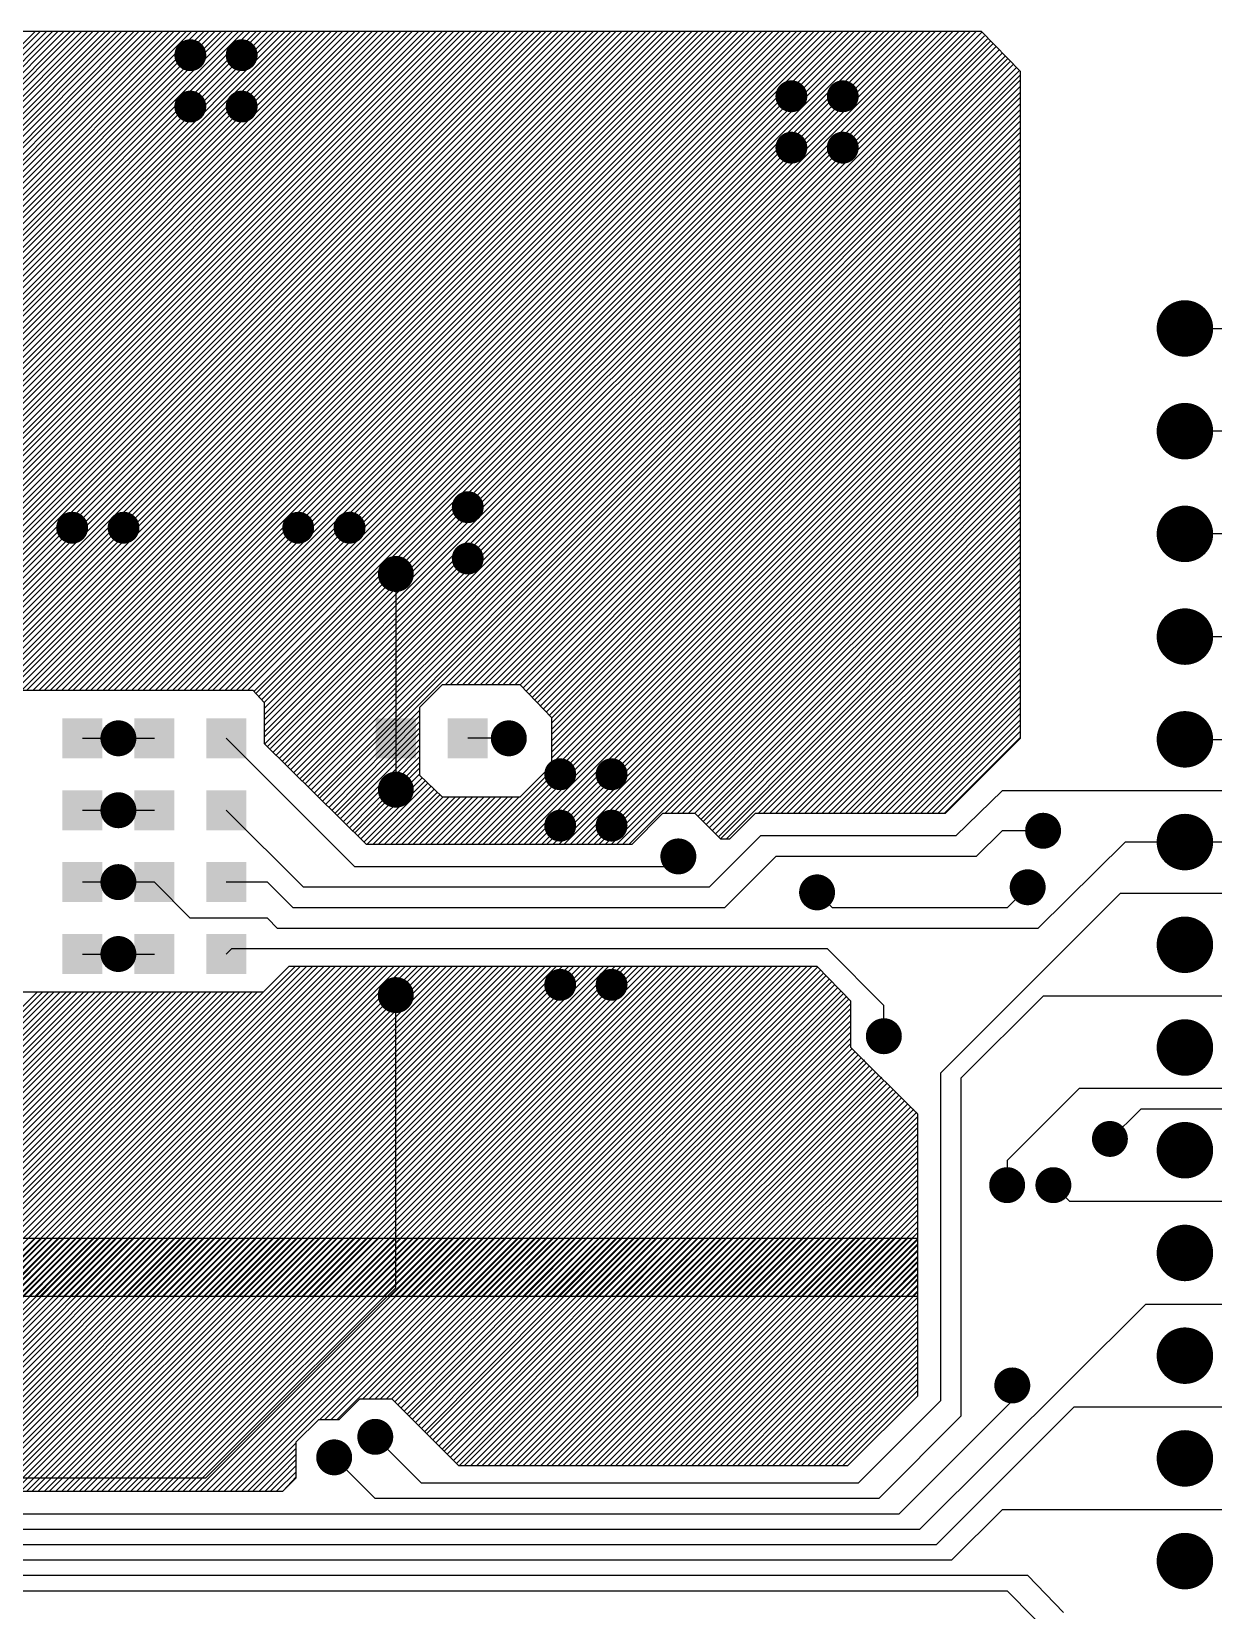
# Model space of a CAD drawing. Extents: x 295 to 953, y 10 to 290.
# Drawn here: x 800.1 to 848.3, y 180.2 to 244.6 of the extents above; entities that cross this region are included whole.
import ezdxf

# ---------------------------------------------------------------- set-up
doc = ezdxf.new("R2010")
doc.units = 0
doc.header["$LTSCALE"] = 5
doc.header["$MEASUREMENT"] = 0
doc.layers.get('0').update_dxf_attribs({"linetype": 'CONTINUOUS', "lineweight": 25})
doc.layers.add('ART01_PHO', color=7, linetype='CONTINUOUS')

msp = doc.modelspace()

# ---------------------------------------------------------------- linework, layer by layer
for points, const_width in [([(806.276, 243.629, 1), (806.926, 243.629, 1)], 0.65), ([(808.372, 243.629, 1), (809.021, 243.629, 1)], 0.65), ([(830.793, 241.953, 1), (831.443, 241.953, 1)], 0.65), ([(832.889, 241.953, 1), (833.539, 241.953, 1)], 0.65), ([(806.276, 241.534, 1), (806.926, 241.534, 1)], 0.65), ([(808.372, 241.534, 1), (809.021, 241.534, 1)], 0.65), ([(830.793, 239.857, 1), (831.443, 239.857, 1)], 0.65), ([(832.889, 239.857, 1), (833.539, 239.857, 1)], 0.65), ([(846.594, 232.481, 1), (847.746, 232.481, 1)], 1.153), ([(846.594, 228.29, 1), (847.746, 228.29, 1)], 1.153), ([(817.592, 225.189, 1), (818.241, 225.189, 1)], 0.65), ([(801.456, 224.351, 1), (802.106, 224.351, 1)], 0.65), ([(803.552, 224.351, 1), (804.202, 224.351, 1)], 0.65), ([(810.677, 224.351, 1), (811.326, 224.351, 1)], 0.65), ([(812.772, 224.351, 1), (813.422, 224.351, 1)], 0.65), ([(846.594, 224.099, 1), (847.746, 224.099, 1)], 1.153), ([(817.592, 223.093, 1), (818.241, 223.093, 1)], 0.65), ([(814.616, 222.465, 1), (815.35, 222.465, 1)], 0.733), ([(846.594, 219.908, 1), (847.746, 219.908, 1)], 1.153), ([(803.3, 215.759, 1), (804.034, 215.759, 1)], 0.733), ([(819.226, 215.759, 1), (819.96, 215.759, 1)], 0.733), ([(846.594, 215.717, 1), (847.746, 215.717, 1)], 1.153), ([(821.364, 214.292, 1), (822.013, 214.292, 1)], 0.65), ([(823.459, 214.292, 1), (824.109, 214.292, 1)], 0.65), ([(814.616, 213.664, 1), (815.35, 213.664, 1)], 0.733), ([(803.3, 212.825, 1), (804.034, 212.825, 1)], 0.733), ([(821.364, 212.197, 1), (822.013, 212.197, 1)], 0.65), ([(823.459, 212.197, 1), (824.109, 212.197, 1)], 0.65), ([(841.019, 211.987, 1), (841.753, 211.987, 1)], 0.733), ([(846.594, 211.526, 1), (847.746, 211.526, 1)], 1.153), ([(826.141, 210.94, 1), (826.875, 210.94, 1)], 0.733), ([(803.3, 209.892, 1), (804.034, 209.892, 1)], 0.733), ([(831.799, 209.473, 1), (832.533, 209.473, 1)], 0.733), ([(840.391, 209.682, 1), (841.124, 209.682, 1)], 0.733), ([(846.594, 207.335, 1), (847.746, 207.335, 1)], 1.153), ([(803.3, 206.958, 1), (804.034, 206.958, 1)], 0.733), ([(821.364, 205.701, 1), (822.013, 205.701, 1)], 0.65), ([(823.459, 205.701, 1), (824.109, 205.701, 1)], 0.65), ([(814.616, 205.282, 1), (815.35, 205.282, 1)], 0.733), ([(834.523, 203.605, 1), (835.257, 203.605, 1)], 0.733), ([(846.594, 203.144, 1), (847.746, 203.144, 1)], 1.153), ([(843.744, 199.414, 1), (844.477, 199.414, 1)], 0.733), ([(846.594, 198.953, 1), (847.746, 198.953, 1)], 1.153), ([(839.553, 197.528, 1), (840.286, 197.528, 1)], 0.733), ([(841.439, 197.528, 1), (842.172, 197.528, 1)], 0.733), ([(846.594, 194.762, 1), (847.746, 194.762, 1)], 1.153), ([(846.594, 190.571, 1), (847.746, 190.571, 1)], 1.153), ([(839.762, 189.356, 1), (840.496, 189.356, 1)], 0.733), ([(813.778, 187.26, 1), (814.511, 187.26, 1)], 0.733), ([(846.594, 186.38, 1), (847.746, 186.38, 1)], 1.153), ([(812.102, 186.422, 1), (812.835, 186.422, 1)], 0.733), ([(846.594, 182.189, 1), (847.746, 182.189, 1)], 1.153)]:
    msp.add_lwpolyline(points, format="xyb", close=True, dxfattribs=dict(const_width=const_width))
for points in [[(803.018, 216.576), (803.018, 214.942), (801.383, 216.576), (801.383, 214.942)], [(805.951, 216.576), (805.951, 214.942), (804.317, 216.576), (804.317, 214.942)], [(808.885, 216.576), (808.885, 214.942), (807.251, 216.576), (807.251, 214.942)], [(815.8, 216.576), (815.8, 214.942), (814.166, 216.576), (814.166, 214.942)], [(818.734, 216.576), (818.734, 214.942), (817.099, 216.576), (817.099, 214.942)], [(803.018, 213.643), (803.018, 212.008), (801.383, 213.643), (801.383, 212.008)], [(805.951, 213.643), (805.951, 212.008), (804.317, 213.643), (804.317, 212.008)], [(808.885, 213.643), (808.885, 212.008), (807.251, 213.643), (807.251, 212.008)], [(803.018, 210.709), (803.018, 209.075), (801.383, 210.709), (801.383, 209.075)], [(805.951, 210.709), (805.951, 209.075), (804.317, 210.709), (804.317, 209.075)], [(808.885, 210.709), (808.885, 209.075), (807.251, 210.709), (807.251, 209.075)], [(803.018, 207.775), (803.018, 206.141), (801.383, 207.775), (801.383, 206.141)], [(805.951, 207.775), (805.951, 206.141), (804.317, 207.775), (804.317, 206.141)], [(808.885, 207.775), (808.885, 206.141), (807.251, 207.775), (807.251, 206.141)]]:
    msp.add_solid(points)
at = {"layer": 'ART01_PHO', "color": 7}
for p, q in [((838.872, 244.593), (701.072, 244.593)), ((782.838, 227.159), (800.272, 244.593)), ((783.047, 227.159), (800.482, 244.593)), ((783.299, 227.159), (800.734, 244.593)), ((783.55, 227.159), (800.985, 244.593)), ((783.76, 227.159), (801.195, 244.593)), ((784.011, 227.159), (801.446, 244.593)), ((784.263, 227.159), (801.697, 244.593)), ((784.472, 227.159), (801.907, 244.593)), ((784.724, 227.159), (802.158, 244.593)), ((784.975, 227.159), (802.41, 244.593)), ((785.101, 227.075), (802.619, 244.593)), ((785.101, 226.823), (802.871, 244.593)), ((785.101, 226.614), (803.122, 244.593)), ((785.101, 226.362), (803.332, 244.593)), ((785.101, 226.111), (803.583, 244.593)), ((785.101, 225.901), (803.793, 244.593)), ((785.101, 225.65), (804.044, 244.593)), ((785.101, 225.399), (804.296, 244.593)), ((785.101, 225.189), (804.505, 244.593)), ((785.101, 224.937), (804.757, 244.593)), ((785.101, 224.686), (805.008, 244.593)), ((785.101, 224.476), (805.218, 244.593)), ((785.101, 224.225), (805.469, 244.593)), ((785.101, 223.974), (805.721, 244.593)), ((785.101, 223.764), (805.93, 244.593)), ((785.101, 223.513), (806.182, 244.593)), ((785.101, 223.261), (806.433, 244.593)), ((785.101, 223.052), (806.643, 244.593)), ((785.101, 222.8), (806.894, 244.593)), ((785.101, 222.549), (807.146, 244.593)), ((785.101, 222.339), (807.355, 244.593)), ((785.101, 222.088), (807.607, 244.593)), ((785.101, 221.836), (807.858, 244.593)), ((785.101, 221.627), (808.068, 244.593)), ((785.101, 221.375), (808.319, 244.593)), ((785.101, 221.124), (808.571, 244.593)), ((785.101, 220.914), (808.78, 244.593)), ((785.101, 220.663), (809.032, 244.593)), ((785.101, 220.453), (809.283, 244.593)), ((785.101, 220.202), (809.493, 244.593)), ((785.101, 219.95), (809.744, 244.593)), ((785.101, 219.741), (809.996, 244.593)), ((785.101, 219.489), (810.205, 244.593)), ((785.101, 219.238), (810.457, 244.593)), ((785.101, 219.028), (810.708, 244.593)), ((785.101, 218.777), (810.918, 244.593)), ((785.101, 218.525), (811.169, 244.593)), ((785.101, 218.316), (811.379, 244.593)), ((785.101, 218.064), (811.63, 244.593)), ((785.101, 217.813), (811.882, 244.593)), ((785.101, 217.603), (812.091, 244.593)), ((785.101, 217.352), (812.343, 244.593)), ((785.101, 217.1), (812.594, 244.593)), ((785.101, 216.891), (812.804, 244.593)), ((785.101, 216.639), (813.055, 244.593)), ((785.101, 216.388), (813.307, 244.593)), ((785.101, 216.178), (813.516, 244.593)), ((785.101, 215.927), (813.768, 244.593)), ((785.269, 215.843), (814.019, 244.593)), ((785.478, 215.843), (814.229, 244.593)), ((785.73, 215.843), (814.48, 244.593)), ((785.981, 215.843), (814.731, 244.593)), ((786.191, 215.843), (814.941, 244.593)), ((786.442, 215.843), (815.192, 244.593)), ((786.694, 215.843), (815.444, 244.593)), ((786.903, 215.843), (815.653, 244.593)), ((787.155, 215.843), (815.905, 244.593)), ((787.406, 215.843), (816.156, 244.593)), ((787.616, 215.843), (816.366, 244.593)), ((787.867, 215.843), (816.617, 244.593)), ((788.119, 215.843), (816.869, 244.593)), ((788.328, 215.843), (817.078, 244.593)), ((788.58, 215.843), (817.33, 244.593)), ((788.831, 215.843), (817.581, 244.593)), ((789.041, 215.843), (817.791, 244.593)), ((789.292, 215.843), (818.042, 244.593)), ((789.544, 215.843), (818.294, 244.593)), ((789.753, 215.843), (818.503, 244.593)), ((790.005, 215.843), (818.755, 244.593)), ((790.256, 215.843), (819.006, 244.593)), ((790.466, 215.843), (819.216, 244.593)), ((790.717, 215.843), (819.467, 244.593)), ((790.927, 215.843), (819.677, 244.593)), ((791.178, 215.843), (819.928, 244.593)), ((791.429, 215.843), (820.18, 244.593)), ((791.639, 215.843), (820.389, 244.593)), ((791.89, 215.843), (820.641, 244.593)), ((792.142, 215.843), (820.892, 244.593)), ((792.352, 215.843), (821.102, 244.593)), ((792.603, 215.843), (821.353, 244.593)), ((792.854, 215.843), (821.605, 244.593)), ((793.064, 215.843), (821.814, 244.593)), ((793.315, 215.843), (822.066, 244.593)), ((793.567, 215.843), (822.317, 244.593)), ((793.776, 215.843), (822.527, 244.593)), ((794.028, 215.843), (822.778, 244.593)), ((794.279, 215.843), (823.03, 244.593)), ((794.489, 215.843), (823.239, 244.593)), ((794.74, 215.843), (823.491, 244.593)), ((794.992, 215.843), (823.742, 244.593)), ((795.201, 215.843), (823.952, 244.593)), ((795.453, 215.843), (824.203, 244.593)), ((795.704, 215.843), (824.455, 244.593)), ((795.914, 215.843), (824.664, 244.593)), ((798.051, 217.729), (824.916, 244.593)), ((798.303, 217.729), (825.167, 244.593)), ((798.512, 217.729), (825.377, 244.593)), ((798.764, 217.729), (825.628, 244.593)), ((799.015, 217.729), (825.88, 244.593)), ((799.225, 217.729), (826.089, 244.593)), ((799.476, 217.729), (826.341, 244.593)), ((799.728, 217.729), (826.592, 244.593)), ((799.937, 217.729), (826.802, 244.593)), ((800.189, 217.729), (827.053, 244.593)), ((800.44, 217.729), (827.304, 244.593)), ((800.65, 217.729), (827.514, 244.593)), ((800.901, 217.729), (827.765, 244.593)), ((801.111, 217.729), (827.975, 244.593)), ((801.362, 217.729), (828.226, 244.593)), ((801.614, 217.729), (828.478, 244.593)), ((801.823, 217.729), (828.687, 244.593)), ((802.075, 217.729), (828.939, 244.593)), ((802.326, 217.729), (829.19, 244.593)), ((802.536, 217.729), (829.4, 244.593)), ((802.787, 217.729), (829.651, 244.593)), ((803.039, 217.729), (829.903, 244.593)), ((803.248, 217.729), (830.112, 244.593)), ((803.5, 217.729), (830.364, 244.593)), ((803.751, 217.729), (830.615, 244.593)), ((803.961, 217.729), (830.825, 244.593)), ((804.212, 217.729), (831.076, 244.593)), ((804.463, 217.729), (831.328, 244.593)), ((804.673, 217.729), (831.537, 244.593)), ((804.925, 217.729), (831.789, 244.593)), ((805.176, 217.729), (832.04, 244.593)), ((805.386, 217.729), (832.25, 244.593)), ((805.637, 217.729), (832.501, 244.593)), ((805.888, 217.729), (832.753, 244.593)), ((806.098, 217.729), (832.962, 244.593)), ((806.349, 217.729), (833.214, 244.593)), ((806.601, 217.729), (833.465, 244.593)), ((806.81, 217.729), (833.675, 244.593)), ((807.062, 217.729), (833.926, 244.593)), ((807.313, 217.729), (834.178, 244.593)), ((807.523, 217.729), (834.387, 244.593)), ((807.774, 217.729), (834.639, 244.593)), ((808.026, 217.729), (834.89, 244.593)), ((808.235, 217.729), (835.1, 244.593)), ((808.487, 217.729), (835.351, 244.593)), ((808.696, 217.729), (835.561, 244.593)), ((808.948, 217.729), (835.812, 244.593)), ((809.199, 217.687), (836.064, 244.593)), ((809.283, 217.603), (836.273, 244.593)), ((809.409, 217.478), (836.525, 244.593)), ((809.535, 217.352), (836.776, 244.593)), ((809.618, 217.226), (836.986, 244.593)), ((809.618, 216.975), (837.237, 244.593)), ((809.618, 216.723), (837.489, 244.593)), ((809.618, 216.514), (837.698, 244.593)), ((809.618, 216.262), (837.95, 244.593)), ((809.618, 216.011), (838.201, 244.593)), ((809.618, 215.801), (838.411, 244.593)), ((809.66, 215.55), (838.662, 244.593)), ((809.744, 215.424), (838.872, 244.551)), ((809.87, 215.34), (838.997, 244.426)), ((809.996, 215.214), (839.123, 244.3)), ((810.121, 215.089), (839.249, 244.216)), ((840.464, 242.959), (838.872, 244.593)), ((810.247, 214.963), (839.333, 244.09)), ((810.373, 214.837), (839.458, 243.965)), ((810.457, 214.711), (839.584, 243.839)), ((810.582, 214.628), (839.71, 243.713)), ((810.708, 214.502), (839.836, 243.587)), ((810.834, 214.376), (839.961, 243.504)), ((810.96, 214.25), (840.045, 243.378)), ((811.085, 214.125), (840.171, 243.252)), ((811.169, 213.999), (840.297, 243.126)), ((811.295, 213.915), (840.422, 243.001)), ((840.464, 215.759), (840.464, 242.959)), ((811.421, 213.789), (840.464, 242.833)), ((811.546, 213.664), (840.464, 242.624)), ((811.672, 213.538), (840.464, 242.372)), ((811.798, 213.412), (840.464, 242.121)), ((811.882, 213.328), (840.464, 241.911)), ((812.007, 213.203), (840.464, 241.66)), ((816.995, 217.939), (840.464, 241.408)), ((817.204, 217.939), (840.464, 241.199)), ((817.456, 217.939), (840.464, 240.947)), ((817.707, 217.939), (840.464, 240.696)), ((817.917, 217.939), (840.464, 240.486)), ((818.168, 217.939), (840.464, 240.235)), ((818.42, 217.939), (840.464, 239.983)), ((818.629, 217.939), (840.464, 239.774)), ((818.881, 217.939), (840.464, 239.522)), ((819.132, 217.939), (840.464, 239.271)), ((819.342, 217.939), (840.464, 239.061)), ((819.593, 217.939), (840.464, 238.81)), ((819.844, 217.939), (840.464, 238.558)), ((820.054, 217.939), (840.464, 238.349)), ((820.18, 217.813), (840.464, 238.097)), ((820.305, 217.687), (840.464, 237.846)), ((820.431, 217.561), (840.464, 237.636)), ((820.557, 217.436), (840.464, 237.385)), ((820.641, 217.31), (840.464, 237.133)), ((820.766, 217.226), (840.464, 236.924)), ((820.892, 217.1), (840.464, 236.672)), ((821.018, 216.975), (840.464, 236.421)), ((821.144, 216.849), (840.464, 236.211)), ((821.269, 216.723), (840.464, 235.96)), ((821.353, 216.597), (840.464, 235.75)), ((821.353, 216.388), (840.464, 235.499)), ((821.353, 216.136), (840.464, 235.247)), ((821.353, 215.927), (840.464, 235.038)), ((821.353, 215.675), (840.464, 234.786)), ((821.353, 215.424), (840.464, 234.535)), ((821.353, 215.214), (840.464, 234.325)), ((821.353, 214.963), (840.464, 234.074)), ((818.336, 211.442), (840.464, 233.613)), ((818.545, 211.442), (840.464, 233.361)), ((821.353, 214.711), (840.464, 233.822)), ((818.797, 211.442), (840.464, 233.11)), ((819.006, 211.442), (840.464, 232.9)), ((819.258, 211.442), (840.464, 232.649)), ((819.509, 211.442), (840.464, 232.397)), ((819.719, 211.442), (840.464, 232.188)), ((819.97, 211.442), (840.464, 231.936)), ((847.17, 232.481), (851.361, 232.481)), ((820.222, 211.442), (840.464, 231.685)), ((820.431, 211.442), (840.464, 231.475)), ((820.683, 211.442), (840.464, 231.224)), ((820.934, 211.442), (840.464, 230.973)), ((821.144, 211.442), (840.464, 230.763)), ((821.395, 211.442), (840.464, 230.512)), ((821.647, 211.442), (840.464, 230.26)), ((821.856, 211.442), (840.464, 230.051)), ((822.108, 211.442), (840.464, 229.799)), ((822.359, 211.442), (840.464, 229.548)), ((822.569, 211.442), (840.464, 229.338)), ((822.82, 211.442), (840.464, 229.087)), ((823.072, 211.442), (840.464, 228.835)), ((823.281, 211.442), (840.464, 228.626)), ((823.533, 211.442), (840.464, 228.374)), ((823.784, 211.442), (840.464, 228.123)), ((851.361, 228.29), (847.17, 228.29)), ((823.994, 211.442), (840.464, 227.913)), ((824.245, 211.442), (840.464, 227.662)), ((824.496, 211.442), (840.464, 227.452)), ((825.963, 212.7), (840.464, 227.201)), ((826.215, 212.7), (840.464, 226.949)), ((826.466, 212.7), (840.464, 226.74)), ((826.676, 212.7), (840.464, 226.488)), ((826.927, 212.7), (840.464, 226.237)), ((827.179, 212.7), (840.464, 226.027)), ((827.304, 212.574), (840.464, 225.776)), ((827.43, 212.448), (840.464, 225.524)), ((827.514, 212.364), (840.464, 225.315)), ((827.64, 212.239), (840.464, 225.063)), ((827.765, 212.113), (840.464, 224.812)), ((827.891, 211.987), (840.464, 224.602)), ((828.017, 211.862), (840.464, 224.351)), ((828.143, 211.736), (840.464, 224.099)), ((828.226, 211.652), (840.464, 223.89)), ((828.478, 211.652), (840.464, 223.638)), ((851.361, 224.099), (847.17, 224.099)), ((829.777, 212.7), (840.464, 223.387)), ((829.987, 212.7), (840.464, 223.177)), ((830.238, 212.7), (840.464, 222.926)), ((814.983, 222.465), (814.983, 215.759)), ((830.49, 212.7), (840.464, 222.674)), ((830.699, 212.7), (840.464, 222.465)), ((830.951, 212.7), (840.464, 222.213)), ((831.202, 212.7), (840.464, 221.962)), ((831.412, 212.7), (840.464, 221.752)), ((831.663, 212.7), (840.464, 221.501)), ((831.915, 212.7), (840.464, 221.249)), ((832.124, 212.7), (840.464, 221.04)), ((832.376, 212.7), (840.464, 220.788)), ((832.627, 212.7), (840.464, 220.537)), ((832.837, 212.7), (840.464, 220.327)), ((833.088, 212.7), (840.464, 220.076)), ((833.339, 212.7), (840.464, 219.866)), ((847.17, 219.908), (851.361, 219.908)), ((833.549, 212.7), (840.464, 219.615)), ((833.8, 212.7), (840.464, 219.363)), ((834.052, 212.7), (840.464, 219.154)), ((834.262, 212.7), (840.464, 218.902)), ((834.513, 212.7), (840.464, 218.651)), ((834.764, 212.7), (840.464, 218.441)), ((798.009, 217.729), (809.157, 217.729)), ((809.157, 217.729), (809.618, 217.226)), ((816.869, 217.939), (815.947, 217.017)), ((820.054, 217.939), (816.869, 217.939)), ((821.353, 216.597), (820.054, 217.939)), ((834.974, 212.7), (840.464, 218.19)), ((835.225, 212.7), (840.464, 217.939)), ((835.477, 212.7), (840.464, 217.729)), ((809.618, 217.226), (809.618, 215.55)), ((835.686, 212.7), (840.464, 217.478)), ((835.938, 212.7), (840.464, 217.226)), ((812.133, 213.077), (815.947, 216.891)), ((812.259, 212.951), (815.947, 216.681)), ((815.947, 217.017), (815.947, 214.25)), ((821.353, 214.67), (821.353, 216.597)), ((836.147, 212.7), (840.464, 217.017)), ((836.399, 212.7), (840.464, 216.765)), ((836.65, 212.7), (840.464, 216.514)), ((812.384, 212.825), (815.947, 216.43)), ((812.51, 212.7), (815.947, 216.178)), ((812.594, 212.616), (815.947, 215.969)), ((836.86, 212.7), (840.464, 216.304)), ((837.111, 212.7), (840.464, 216.053)), ((837.363, 212.7), (840.464, 215.801)), ((802.2, 215.759), (805.134, 215.759)), ((813.307, 210.52), (808.068, 215.759)), ((809.618, 215.55), (813.768, 211.442)), ((812.72, 212.49), (815.947, 215.717)), ((812.845, 212.364), (815.947, 215.466)), ((812.971, 212.239), (815.947, 215.256)), ((814.983, 215.759), (814.983, 213.664)), ((819.593, 215.759), (817.917, 215.759)), ((837.405, 212.7), (840.464, 215.759)), ((847.17, 215.717), (851.361, 215.717)), ((813.097, 212.113), (815.947, 215.005)), ((813.223, 211.987), (815.947, 214.753)), ((813.307, 211.903), (815.947, 214.544)), ((820.054, 213.37), (821.353, 214.67)), ((813.432, 211.778), (815.947, 214.292)), ((813.558, 211.652), (816.073, 214.167)), ((813.684, 211.526), (816.198, 214.041)), ((813.809, 211.442), (816.282, 213.915)), ((815.947, 214.25), (816.869, 213.37)), ((814.061, 211.442), (816.408, 213.789)), ((814.27, 211.442), (816.534, 213.664)), ((814.522, 211.442), (816.659, 213.538)), ((814.773, 211.442), (816.785, 213.454)), ((814.983, 211.442), (816.911, 213.37)), ((815.234, 211.442), (817.162, 213.37)), ((815.486, 211.442), (817.414, 213.37)), ((815.695, 211.442), (817.623, 213.37)), ((815.947, 211.442), (817.875, 213.37)), ((816.198, 211.442), (818.126, 213.37)), ((816.408, 211.442), (818.336, 213.37)), ((816.659, 211.442), (818.587, 213.37)), ((816.869, 213.37), (820.054, 213.37)), ((816.911, 211.442), (818.839, 213.37)), ((817.12, 211.442), (819.048, 213.37)), ((817.372, 211.442), (819.3, 213.37)), ((817.623, 211.442), (819.551, 213.37)), ((817.833, 211.442), (819.761, 213.37)), ((818.084, 211.442), (820.012, 213.37)), ((839.71, 213.622), (837.824, 211.778)), ((857.647, 213.622), (839.71, 213.622)), ((802.2, 212.825), (805.134, 212.825)), ((811.211, 209.682), (808.068, 212.825)), ((824.622, 211.442), (825.88, 212.7)), ((825.88, 212.7), (827.179, 212.7)), ((827.179, 212.7), (828.226, 211.652)), ((828.604, 211.652), (829.651, 212.7)), ((829.651, 212.7), (837.405, 212.7)), ((839.71, 211.987), (838.662, 210.94)), ((841.386, 211.987), (839.71, 211.987)), ((813.768, 211.442), (824.622, 211.442)), ((829.861, 211.778), (827.765, 209.682)), ((828.226, 211.652), (828.604, 211.652)), ((837.824, 211.778), (829.861, 211.778)), ((844.739, 211.526), (841.177, 208.006)), ((847.17, 211.526), (844.739, 211.526)), ((851.361, 211.526), (847.17, 211.526)), ((826.508, 210.94), (826.089, 210.52)), ((830.49, 210.94), (828.394, 208.844)), ((838.662, 210.94), (830.49, 210.94)), ((826.089, 210.52), (813.307, 210.52)), ((805.134, 209.892), (802.2, 209.892)), ((806.601, 208.425), (805.134, 209.892)), ((809.744, 209.892), (808.068, 209.892)), ((810.792, 208.844), (809.744, 209.892)), ((827.765, 209.682), (811.211, 209.682)), ((832.795, 208.844), (832.166, 209.473)), ((844.529, 209.431), (837.195, 202.097)), ((840.758, 209.682), (839.919, 208.844)), ((853.456, 209.431), (844.529, 209.431)), ((828.394, 208.844), (810.792, 208.844)), ((839.919, 208.844), (832.795, 208.844)), ((809.744, 208.425), (806.601, 208.425)), ((810.163, 208.006), (809.744, 208.425)), ((841.177, 208.006), (810.163, 208.006)), ((802.2, 206.958), (805.134, 206.958)), ((808.277, 207.168), (808.068, 206.958)), ((832.585, 207.168), (808.277, 207.168)), ((834.89, 204.863), (832.585, 207.168)), ((797.423, 193.002), (810.876, 206.455)), ((797.632, 193.002), (811.085, 206.455)), ((797.884, 193.002), (811.337, 206.455)), ((798.135, 193.002), (811.588, 206.455)), ((798.345, 193.002), (811.798, 206.455)), ((798.596, 193.002), (812.049, 206.455)), ((798.848, 193.002), (812.301, 206.455)), ((799.057, 193.002), (812.51, 206.455)), ((799.309, 193.002), (812.762, 206.455)), ((799.56, 193.002), (813.013, 206.455)), ((799.77, 193.002), (813.223, 206.455)), ((800.021, 193.002), (813.474, 206.455)), ((800.272, 193.002), (813.726, 206.455)), ((800.482, 193.002), (813.935, 206.455)), ((800.734, 193.002), (814.187, 206.455)), ((800.985, 193.002), (814.438, 206.455)), ((801.195, 193.002), (814.648, 206.455)), ((801.446, 193.002), (814.899, 206.455)), ((801.697, 193.002), (815.151, 206.455)), ((801.907, 193.002), (815.36, 206.455)), ((802.158, 193.002), (815.612, 206.455)), ((802.41, 193.002), (815.863, 206.455)), ((802.619, 193.002), (816.073, 206.455)), ((802.871, 193.002), (816.324, 206.455)), ((803.122, 193.002), (816.575, 206.455)), ((803.332, 193.002), (816.785, 206.455)), ((803.583, 193.002), (817.036, 206.455)), ((803.835, 193.002), (817.288, 206.455)), ((804.044, 193.002), (817.498, 206.455)), ((804.296, 193.002), (817.749, 206.455)), ((804.505, 193.002), (817.959, 206.455)), ((804.757, 193.002), (818.21, 206.455)), ((805.008, 193.002), (818.461, 206.455)), ((805.218, 193.002), (818.671, 206.455)), ((805.469, 193.002), (818.922, 206.455)), ((805.721, 193.002), (819.174, 206.455)), ((805.93, 193.002), (819.383, 206.455)), ((806.182, 193.002), (819.635, 206.455)), ((806.433, 193.002), (819.886, 206.455)), ((806.643, 193.002), (820.096, 206.455)), ((806.894, 193.002), (820.347, 206.455)), ((807.146, 193.002), (820.599, 206.455)), ((807.355, 193.002), (820.808, 206.455)), ((807.607, 193.002), (821.06, 206.455)), ((807.858, 193.002), (821.311, 206.455)), ((808.068, 193.002), (821.521, 206.455)), ((808.319, 193.002), (821.772, 206.455)), ((808.571, 193.002), (822.024, 206.455)), ((808.78, 193.002), (822.233, 206.455)), ((809.032, 193.002), (822.485, 206.455)), ((809.283, 193.002), (822.736, 206.455)), ((809.493, 193.002), (822.946, 206.455)), ((810.624, 206.455), (809.577, 205.407)), ((809.744, 193.002), (823.197, 206.455)), ((809.996, 193.002), (823.449, 206.455)), ((810.205, 193.002), (823.658, 206.455)), ((810.457, 193.002), (823.91, 206.455)), ((832.166, 206.455), (810.624, 206.455)), ((810.708, 193.002), (824.161, 206.455)), ((810.918, 193.002), (824.371, 206.455)), ((811.169, 193.002), (824.622, 206.455)), ((811.421, 193.002), (824.874, 206.455)), ((811.63, 193.002), (825.083, 206.455)), ((811.882, 193.002), (825.335, 206.455)), ((812.133, 193.002), (825.586, 206.455)), ((812.343, 193.002), (825.796, 206.455)), ((812.594, 193.002), (826.047, 206.455)), ((812.804, 193.002), (826.257, 206.455)), ((813.055, 193.002), (826.508, 206.455)), ((813.307, 193.002), (826.76, 206.455)), ((813.516, 193.002), (826.969, 206.455)), ((813.768, 193.002), (827.221, 206.455)), ((814.019, 193.002), (827.472, 206.455)), ((814.229, 193.002), (827.682, 206.455)), ((814.48, 193.002), (827.933, 206.455)), ((814.731, 193.002), (828.185, 206.455)), ((814.941, 193.002), (828.394, 206.455)), ((815.192, 193.002), (828.646, 206.455)), ((815.444, 193.002), (828.897, 206.455)), ((815.653, 193.002), (829.107, 206.455)), ((815.905, 193.002), (829.358, 206.455)), ((816.156, 193.002), (829.609, 206.455)), ((816.366, 193.002), (829.819, 206.455)), ((816.617, 193.002), (830.071, 206.455)), ((816.869, 193.002), (830.322, 206.455)), ((817.078, 193.002), (830.532, 206.455)), ((817.33, 193.002), (830.783, 206.455)), ((817.581, 193.002), (831.034, 206.455)), ((817.791, 193.002), (831.244, 206.455)), ((818.042, 193.002), (831.495, 206.455)), ((818.294, 193.002), (831.747, 206.455)), ((818.503, 193.002), (831.956, 206.455)), ((818.755, 193.002), (832.166, 206.413)), ((819.006, 193.002), (832.292, 206.288)), ((819.216, 193.002), (832.417, 206.162)), ((833.549, 205.03), (832.166, 206.455)), ((819.467, 193.002), (832.543, 206.078)), ((819.719, 193.002), (832.669, 205.952)), ((819.928, 193.002), (832.753, 205.827)), ((820.18, 193.002), (832.878, 205.701)), ((820.389, 193.002), (833.004, 205.575)), ((787.951, 193.002), (800.356, 205.407)), ((788.161, 193.002), (800.566, 205.407)), ((788.412, 193.002), (800.817, 205.407)), ((788.622, 193.002), (801.027, 205.407)), ((788.873, 193.002), (801.278, 205.407)), ((789.124, 193.002), (801.53, 205.407)), ((789.334, 193.002), (801.739, 205.407)), ((789.585, 193.002), (801.991, 205.407)), ((789.837, 193.002), (802.242, 205.407)), ((790.046, 193.002), (802.452, 205.407)), ((790.298, 193.002), (802.703, 205.407)), ((790.549, 193.002), (802.955, 205.407)), ((790.759, 193.002), (803.164, 205.407)), ((791.01, 193.002), (803.416, 205.407)), ((791.262, 193.002), (803.667, 205.407)), ((791.471, 193.002), (803.877, 205.407)), ((791.723, 193.002), (804.128, 205.407)), ((791.974, 193.002), (804.38, 205.407)), ((792.184, 193.002), (804.589, 205.407)), ((792.435, 193.002), (804.841, 205.407)), ((809.577, 205.407), (792.603, 205.407)), ((792.687, 193.002), (805.092, 205.407)), ((792.896, 193.002), (805.302, 205.407)), ((793.148, 193.002), (805.553, 205.407)), ((793.399, 193.002), (805.805, 205.407)), ((793.609, 193.002), (806.014, 205.407)), ((793.86, 193.002), (806.266, 205.407)), ((794.112, 193.002), (806.517, 205.407)), ((794.321, 193.002), (806.727, 205.407)), ((794.573, 193.002), (806.978, 205.407)), ((794.824, 193.002), (807.23, 205.407)), ((795.034, 193.002), (807.439, 205.407)), ((795.285, 193.002), (807.691, 205.407)), ((795.537, 193.002), (807.942, 205.407)), ((795.746, 193.002), (808.152, 205.407)), ((795.998, 193.002), (808.403, 205.407)), ((796.207, 193.002), (808.613, 205.407)), ((796.459, 193.002), (808.864, 205.407)), ((796.71, 193.002), (809.116, 205.407)), ((796.92, 193.002), (809.325, 205.407)), ((797.171, 193.002), (809.577, 205.407)), ((814.983, 193.337), (814.983, 205.282)), ((820.641, 193.002), (833.13, 205.449)), ((820.892, 193.002), (833.256, 205.366)), ((821.102, 193.002), (833.381, 205.24)), ((821.353, 193.002), (833.465, 205.114)), ((821.605, 193.002), (833.549, 204.946)), ((833.549, 203.144), (833.549, 205.03)), ((834.89, 203.605), (834.89, 204.863)), ((841.386, 205.24), (838.033, 201.887)), ((853.456, 205.24), (841.386, 205.24)), ((821.814, 193.002), (833.549, 204.737)), ((822.066, 193.002), (833.549, 204.485)), ((822.317, 193.002), (833.549, 204.234)), ((822.527, 193.002), (833.549, 204.024)), ((822.778, 193.002), (833.549, 203.773)), ((823.03, 193.002), (833.549, 203.521)), ((823.239, 193.002), (833.549, 203.312)), ((823.491, 193.002), (833.591, 203.102)), ((823.742, 193.002), (833.717, 202.977)), ((836.273, 200.42), (833.549, 203.144)), ((823.952, 193.002), (833.842, 202.851)), ((824.203, 193.002), (833.968, 202.725)), ((824.455, 193.002), (834.094, 202.641)), ((824.664, 193.002), (834.178, 202.516)), ((824.916, 193.002), (834.303, 202.39)), ((825.167, 193.002), (834.429, 202.264)), ((825.377, 193.002), (834.555, 202.138)), ((825.628, 193.002), (834.681, 202.013)), ((825.88, 193.002), (834.806, 201.929)), ((826.089, 193.002), (834.89, 201.803)), ((826.341, 193.002), (835.016, 201.677)), ((837.195, 202.097), (837.195, 188.727)), ((838.033, 201.887), (838.033, 188.099)), ((826.592, 193.002), (835.142, 201.552)), ((826.802, 193.002), (835.267, 201.426)), ((827.053, 193.002), (835.393, 201.342)), ((827.304, 193.002), (835.519, 201.216)), ((827.514, 193.002), (835.603, 201.091)), ((842.853, 201.468), (839.919, 198.534)), ((849.684, 201.468), (842.853, 201.468)), ((827.765, 193.002), (835.728, 200.965)), ((828.017, 193.002), (835.854, 200.839)), ((828.226, 193.002), (835.98, 200.714)), ((828.478, 193.002), (836.106, 200.63)), ((828.687, 193.002), (836.231, 200.504)), ((828.939, 193.002), (836.273, 200.336)), ((836.273, 193.002), (836.273, 200.42)), ((845.368, 200.63), (844.11, 199.372)), ((849.684, 200.63), (845.368, 200.63)), ((829.19, 193.002), (836.273, 200.085)), ((829.4, 193.002), (836.273, 199.875)), ((829.651, 193.002), (836.273, 199.624)), ((829.903, 193.002), (836.273, 199.372)), ((830.112, 193.002), (836.273, 199.163)), ((844.11, 199.372), (844.11, 199.414)), ((830.364, 193.002), (836.273, 198.911)), ((830.615, 193.002), (836.273, 198.66)), ((830.825, 193.002), (836.273, 198.45)), ((839.919, 198.534), (839.919, 197.528)), ((831.076, 193.002), (836.273, 198.199)), ((831.328, 193.002), (836.273, 197.947)), ((831.537, 193.002), (836.273, 197.738)), ((831.789, 193.002), (836.273, 197.486)), ((832.04, 193.002), (836.273, 197.235)), ((842.476, 196.858), (841.805, 197.528)), ((832.25, 193.002), (836.273, 197.025)), ((832.501, 193.002), (836.273, 196.774)), ((832.753, 193.002), (836.273, 196.523)), ((849.265, 196.858), (842.476, 196.858)), ((832.962, 193.002), (836.273, 196.313)), ((833.214, 193.002), (836.273, 196.061)), ((836.273, 195.349), (780.868, 195.349)), ((789.963, 185.039), (800.272, 195.349)), ((790.214, 185.039), (800.524, 195.349)), ((790.424, 185.039), (800.734, 195.349)), ((790.675, 185.039), (800.985, 195.349)), ((790.927, 185.039), (801.236, 195.349)), ((791.136, 185.039), (801.446, 195.349)), ((791.388, 185.039), (801.697, 195.349)), ((791.639, 185.039), (801.949, 195.349)), ((791.849, 185.039), (802.158, 195.349)), ((792.1, 185.039), (802.41, 195.349)), ((792.352, 185.039), (802.661, 195.349)), ((792.561, 185.039), (802.871, 195.349)), ((792.813, 185.039), (803.122, 195.349)), ((793.064, 185.039), (803.374, 195.349)), ((793.274, 185.039), (803.583, 195.349)), ((793.525, 185.039), (803.835, 195.349)), ((793.776, 185.039), (804.086, 195.349)), ((793.986, 185.039), (804.296, 195.349)), ((794.237, 185.039), (804.547, 195.349)), ((794.489, 185.039), (804.799, 195.349)), ((794.698, 185.039), (805.008, 195.349)), ((794.95, 185.039), (805.26, 195.349)), ((795.201, 185.039), (805.511, 195.349)), ((795.411, 185.039), (805.721, 195.349)), ((795.662, 185.039), (805.972, 195.349)), ((795.914, 185.039), (806.224, 195.349)), ((796.123, 185.039), (806.433, 195.349)), ((796.375, 185.039), (806.685, 195.349)), ((796.584, 185.039), (806.894, 195.349)), ((796.836, 185.039), (807.146, 195.349)), ((797.087, 185.039), (807.397, 195.349)), ((797.297, 185.039), (807.607, 195.349)), ((797.548, 185.039), (807.858, 195.349)), ((797.8, 185.039), (808.11, 195.349)), ((798.009, 185.039), (808.319, 195.349)), ((798.261, 185.039), (808.571, 195.349)), ((798.512, 185.039), (808.822, 195.349)), ((798.722, 185.039), (809.032, 195.349)), ((798.973, 185.039), (809.283, 195.349)), ((799.225, 185.039), (809.535, 195.349)), ((799.434, 185.039), (809.744, 195.349)), ((799.686, 185.039), (809.996, 195.349)), ((799.937, 185.039), (810.247, 195.349)), ((800.147, 185.039), (810.457, 195.349)), ((800.398, 185.039), (810.708, 195.349)), ((800.65, 185.039), (810.96, 195.349)), ((800.859, 185.039), (811.169, 195.349)), ((801.111, 185.039), (811.421, 195.349)), ((801.362, 185.039), (811.672, 195.349)), ((801.572, 185.039), (811.882, 195.349)), ((801.823, 185.039), (812.133, 195.349)), ((802.075, 185.039), (812.384, 195.349)), ((802.284, 185.039), (812.594, 195.349)), ((802.536, 185.039), (812.845, 195.349)), ((802.787, 185.039), (813.097, 195.349)), ((802.997, 185.039), (813.307, 195.349)), ((803.248, 185.039), (813.558, 195.349)), ((803.5, 185.039), (813.809, 195.349)), ((803.709, 185.039), (814.019, 195.349)), ((803.961, 185.039), (814.27, 195.349)), ((804.17, 185.039), (814.48, 195.349)), ((804.422, 185.039), (814.731, 195.349)), ((804.673, 185.039), (814.983, 195.349)), ((804.883, 185.039), (815.192, 195.349)), ((805.134, 185.039), (815.444, 195.349)), ((805.386, 185.039), (815.695, 195.349)), ((805.595, 185.039), (815.905, 195.349)), ((805.847, 185.039), (816.156, 195.349)), ((806.098, 185.039), (816.408, 195.349)), ((806.308, 185.039), (816.617, 195.349)), ((806.559, 185.039), (816.869, 195.349)), ((806.81, 185.039), (817.12, 195.349)), ((807.02, 185.039), (817.33, 195.349)), ((807.271, 185.039), (817.581, 195.349)), ((807.523, 185.039), (817.833, 195.349)), ((807.732, 185.039), (818.042, 195.349)), ((807.984, 185.039), (818.294, 195.349)), ((808.235, 185.039), (818.545, 195.349)), ((808.445, 185.039), (818.755, 195.349)), ((808.696, 185.039), (819.006, 195.349)), ((811.882, 187.973), (819.258, 195.349)), ((812.091, 187.973), (819.467, 195.349)), ((812.343, 187.973), (819.719, 195.349)), ((812.594, 187.973), (819.97, 195.349)), ((813.642, 188.811), (820.18, 195.349)), ((813.893, 188.811), (820.431, 195.349)), ((814.145, 188.811), (820.683, 195.349)), ((814.354, 188.811), (820.892, 195.349)), ((814.606, 188.811), (821.144, 195.349)), ((814.815, 188.811), (821.395, 195.349)), ((814.941, 188.685), (821.605, 195.349)), ((815.067, 188.56), (821.856, 195.349)), ((815.192, 188.434), (822.108, 195.349)), ((815.318, 188.308), (822.317, 195.349)), ((815.444, 188.182), (822.569, 195.349)), ((815.528, 188.099), (822.778, 195.349)), ((815.653, 187.973), (823.03, 195.349)), ((815.779, 187.847), (823.281, 195.349)), ((815.905, 187.721), (823.491, 195.349)), ((816.031, 187.596), (823.742, 195.349)), ((816.156, 187.47), (823.994, 195.349)), ((816.24, 187.386), (824.203, 195.349)), ((816.366, 187.26), (824.455, 195.349)), ((816.492, 187.135), (824.706, 195.349)), ((816.617, 187.009), (824.916, 195.349)), ((816.743, 186.883), (825.167, 195.349)), ((816.869, 186.757), (825.418, 195.349)), ((816.953, 186.674), (825.628, 195.349)), ((817.078, 186.548), (825.88, 195.349)), ((817.204, 186.422), (826.131, 195.349)), ((817.33, 186.296), (826.341, 195.349)), ((817.456, 186.171), (826.592, 195.349)), ((817.581, 186.087), (826.843, 195.349)), ((817.791, 186.087), (827.053, 195.349)), ((818.042, 186.087), (827.304, 195.349)), ((818.294, 186.087), (827.556, 195.349)), ((818.503, 186.087), (827.765, 195.349)), ((818.755, 186.087), (828.017, 195.349)), ((819.006, 186.087), (828.268, 195.349)), ((819.216, 186.087), (828.478, 195.349)), ((819.467, 186.087), (828.729, 195.349)), ((819.719, 186.087), (828.981, 195.349)), ((819.928, 186.087), (829.19, 195.349)), ((820.18, 186.087), (829.442, 195.349)), ((820.431, 186.087), (829.693, 195.349)), ((820.641, 186.087), (829.903, 195.349)), ((820.892, 186.087), (830.154, 195.349)), ((821.144, 186.087), (830.406, 195.349)), ((821.353, 186.087), (830.615, 195.349)), ((821.605, 186.087), (830.867, 195.349)), ((821.814, 186.087), (831.076, 195.349)), ((822.066, 186.087), (831.328, 195.349)), ((822.317, 186.087), (831.579, 195.349)), ((822.527, 186.087), (831.789, 195.349)), ((822.778, 186.087), (832.04, 195.349)), ((823.03, 186.087), (832.292, 195.349)), ((823.239, 186.087), (832.501, 195.349)), ((823.491, 186.087), (832.753, 195.349)), ((823.742, 186.087), (833.004, 195.349)), ((823.952, 186.087), (833.214, 195.349)), ((824.203, 186.087), (833.465, 195.349)), ((824.455, 186.087), (833.717, 195.349)), ((824.664, 186.087), (833.926, 195.349)), ((824.916, 186.087), (834.178, 195.349)), ((825.167, 186.087), (834.429, 195.349)), ((825.377, 186.087), (834.639, 195.349)), ((825.628, 186.087), (834.89, 195.349)), ((825.88, 186.087), (835.142, 195.349)), ((826.089, 186.087), (835.351, 195.349)), ((826.341, 186.087), (835.603, 195.349)), ((826.592, 186.087), (835.854, 195.349)), ((826.802, 186.087), (836.064, 195.349)), ((827.053, 186.087), (836.273, 195.307)), ((833.465, 193.002), (836.273, 195.81)), ((833.675, 193.002), (836.273, 195.6)), ((833.926, 193.002), (836.273, 195.349)), ((836.273, 188.937), (836.273, 195.349)), ((827.304, 186.087), (836.273, 195.098)), ((827.514, 186.087), (836.273, 194.846)), ((827.765, 186.087), (836.273, 194.595)), ((834.178, 193.002), (836.273, 195.139)), ((834.387, 193.002), (836.273, 194.888)), ((834.639, 193.002), (836.273, 194.637)), ((828.017, 186.087), (836.273, 194.385)), ((828.226, 186.087), (836.273, 194.134)), ((834.89, 193.002), (836.273, 194.427)), ((835.1, 193.002), (836.273, 194.176)), ((835.351, 193.002), (836.273, 193.924)), ((807.23, 185.584), (814.983, 193.337)), ((828.478, 186.087), (836.273, 193.882)), ((828.729, 186.087), (836.273, 193.673)), ((828.939, 186.087), (836.273, 193.421)), ((835.603, 193.002), (836.273, 193.715)), ((835.812, 193.002), (836.273, 193.463)), ((780.91, 193.002), (836.273, 193.002)), ((829.19, 186.087), (836.273, 193.17)), ((829.4, 186.087), (836.273, 192.96)), ((829.651, 186.087), (836.273, 192.709)), ((836.064, 193.002), (836.273, 193.212)), ((836.357, 183.488), (845.577, 192.667)), ((845.577, 192.667), (857.647, 192.667)), ((829.903, 186.087), (836.273, 192.457)), ((830.112, 186.087), (836.273, 192.248)), ((830.364, 186.087), (836.273, 191.996)), ((830.615, 186.087), (836.273, 191.745)), ((830.825, 186.087), (836.273, 191.535)), ((831.076, 186.087), (836.273, 191.284)), ((831.328, 186.087), (836.273, 191.032)), ((831.537, 186.087), (836.273, 190.823)), ((831.789, 186.087), (836.273, 190.571)), ((832.04, 186.087), (836.273, 190.32)), ((832.25, 186.087), (836.273, 190.11)), ((832.501, 186.087), (836.273, 189.859)), ((832.753, 186.087), (836.273, 189.607)), ((832.962, 186.087), (836.273, 189.398)), ((812.678, 187.973), (813.516, 188.811)), ((813.516, 188.811), (814.815, 188.811)), ((814.815, 188.811), (817.539, 186.087)), ((833.214, 186.087), (836.273, 189.146)), ((833.423, 186.087), (836.273, 188.937)), ((840.129, 188.727), (840.129, 189.356)), ((837.195, 188.727), (833.842, 185.374)), ((838.033, 188.099), (834.681, 184.746)), ((835.519, 184.117), (840.129, 188.727)), ((842.644, 188.476), (837.028, 182.86)), ((857.647, 188.476), (842.644, 188.476)), ((810.918, 187.051), (811.84, 187.973)), ((811.84, 187.973), (812.678, 187.973)), ((808.948, 185.039), (810.918, 187.009)), ((810.918, 185.584), (810.918, 187.051)), ((816.031, 185.374), (814.145, 187.26)), ((809.157, 185.039), (810.918, 186.799)), ((809.409, 185.039), (810.918, 186.548)), ((809.66, 185.039), (810.918, 186.338)), ((814.145, 184.746), (812.468, 186.422)), ((793.609, 185.584), (807.23, 185.584)), ((809.87, 185.039), (810.918, 186.087)), ((810.121, 185.039), (810.918, 185.835)), ((810.373, 185.039), (810.918, 185.626)), ((810.373, 185.039), (810.918, 185.584)), ((817.539, 186.087), (833.423, 186.087)), ((781.916, 185.039), (810.373, 185.039)), ((833.842, 185.374), (816.031, 185.374)), ((834.681, 184.746), (814.145, 184.746)), ((839.71, 184.285), (837.656, 182.231)), ((857.647, 184.285), (839.71, 184.285)), ((779.779, 184.117), (835.519, 184.117)), ((772.235, 183.488), (836.357, 183.488)), ((837.028, 182.86), (764.062, 182.86)), ((837.656, 182.231), (757.985, 182.231)), ((840.758, 181.603), (750.022, 181.603)), ((842.224, 180.094), (840.758, 181.603)), ((772.863, 180.974), (839.919, 180.974)), ((839.919, 180.974), (844.529, 176.322))]:
    msp.add_line(p, q, dxfattribs=at)

doc.saveas('drawing.dxf')
